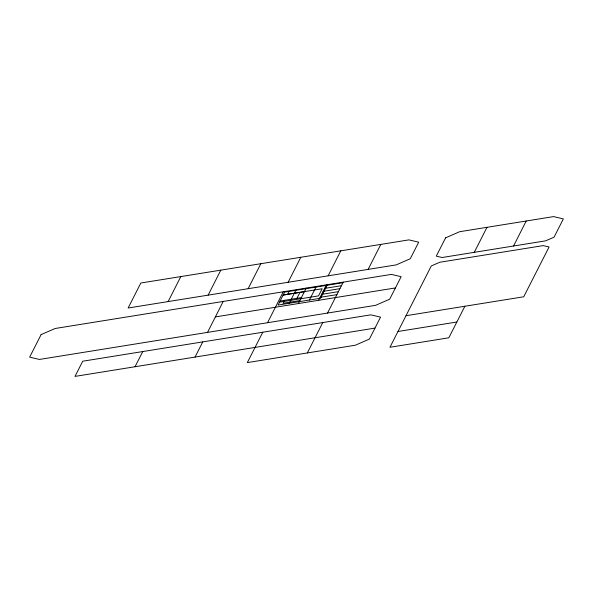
<?xml version="1.0" encoding="UTF-8"?>
<svg xmlns="http://www.w3.org/2000/svg" width="593" height="593" viewBox="0 0 593 593"><rect width="100%" height="100%" fill="white"/><g stroke="black" fill="none" stroke-linecap="round" stroke-linejoin="round"><path stroke-width="0.89" d="M168.138 301.57L180.813 276.583L408.948 239.876L418.688 242.174L410.26 258.756L396.22 264.878L128.132 308.012L140.823 283.017L180.813 276.583M207.528 332.384L223.213 301.452M288.131 282.268L300.807 257.28M307.315 352.954L322.755 322.577M513.553 246.006L526.206 221.011M135.034 366.741L142.765 351.553M208.128 295.136L220.818 270.149M195.045 357.075L202.769 341.894M248.126 288.702L260.816 263.707M267.532 322.725L283.239 291.793M262.773 332.228L247.325 362.597L355.34 345.222L369.38 339.107L380.558 317.136L370.818 314.839L82.731 361.219L75 376.399L374.991 328.107M284.581 300.31L283.069 303.282L299.888 300.577M287.612 294.358L289.125 291.385M289.221 303.282L295.811 290.318M296.923 298.323L299.947 292.371M298.375 303.557L306.24 288.094M309.405 300.028L315.995 287.071M328.114 275.834L340.812 250.839M318.56 300.31L326.424 284.848M327.173 285.27L320.583 298.235L278.043 305.076L284.633 292.119L342.947 282.728M327.521 313.067L343.243 282.142M368.12 269.4L380.817 244.405M474.274 252.336L486.986 227.319M464.882 306.247L448.819 337.795L389.957 347.268L431.304 265.938L439.754 262.262L543.203 245.606L549.081 246.977L523.723 296.782L405.997 315.713M283.157 295.025L322.155 288.754L318.53 295.892L279.525 302.171M283.128 295.077L304.431 291.652M324.616 288.406L341.435 285.7M323.103 291.378L339.922 288.672M280.104 301.029L301.407 297.604M321.591 294.358L338.41 291.652M320.072 297.33L336.898 294.625M215.37 316.914L395.42 287.939M397.977 331.487L456.855 322.014M41.11 334.608L29.65 357.149L39.442 359.44L375.666 305.313L389.69 299.191L401.15 276.694L391.38 274.396L55.142 328.492L41.11 334.608M445.61 237.837L436.292 256.132L442.156 257.503L545.627 240.84L554.062 237.17L563.35 218.906L553.61 216.601L459.649 231.715L445.61 237.837"/></g></svg>
